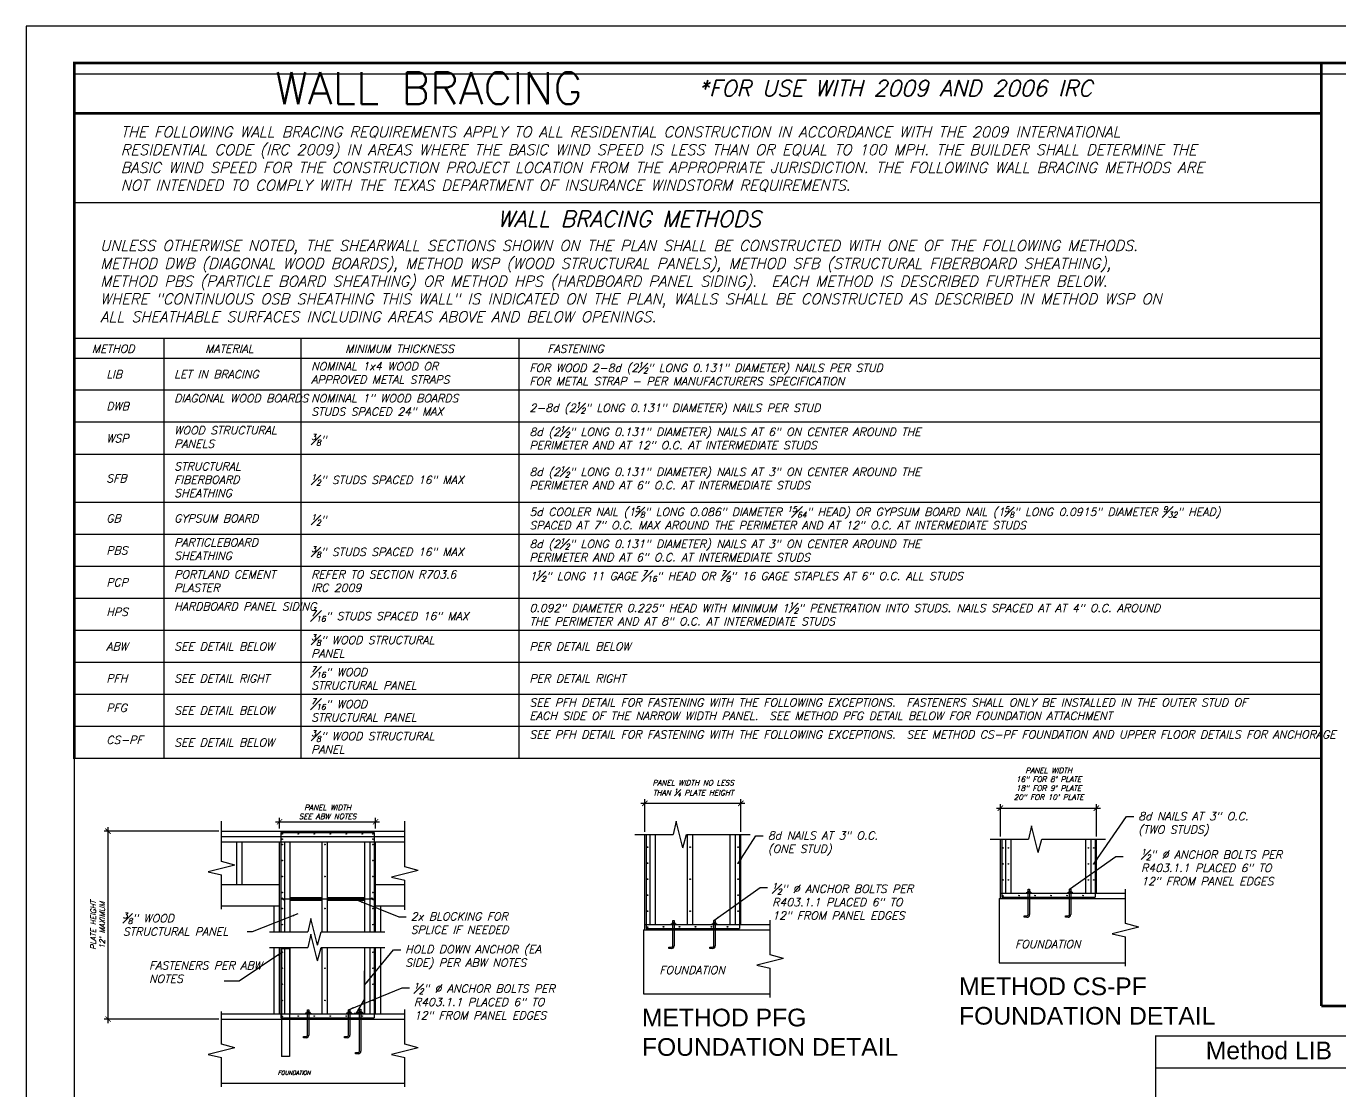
# Model space of a CAD drawing. Header units: inches. Extents: x 683 to 9753, y -6805 to 20230.
# Drawn here: x 4593 to 5578, y -3919 to -3121 of the extents above; entities that cross this region are included whole.
import ezdxf
from ezdxf.enums import TextEntityAlignment as Align

# ---------------------------------------------------------------- set-up
doc = ezdxf.new("R2010")
doc.units = ezdxf.units.IN
doc.header["$LTSCALE"] = 48
doc.header["$MEASUREMENT"] = 0
doc.layers.get('Defpoints').update_dxf_attribs({"color": 251})
for name, color, linetype in [('DPIS-BL', 9, 'Continuous'), ('DPIS-DIM', 7, 'Continuous'), ('DPIS-TEXT', 7, 'Continuous'), ('FPTEXT', 2, 'Continuous')]:
    doc.layers.add(name, color=color, linetype=linetype)
doc.styles.add('SHEETNAME', font='arial.ttf', dxfattribs={"height": 4})
doc.styles.add('SIMPLEX', font='simplex.shx', dxfattribs={"oblique": 15, "height": 4})
doc.dimstyles.get("Standard").update_dxf_attribs({"dimtxt": 4, "dimasz": 4, "dimexe": 3, "dimexo": 2, "dimgap": 2, "dimtad": 1, "dimdec": 4, "dimrnd": 0.125, "dimzin": 3, "dimdsep": 46, "dimlunit": 4, "dimtxsty": 'SIMPLEX', "dimblk": 'ARCHTICK', "dimcen": 3, "dimdle": 3, "dimclrd": 2, "dimclre": 2, "dimadec": 0, "dimazin": 0, "dimtfac": 1, "dimtdec": 4, "dimtofl": 0, "dimtmove": 1, "dimatfit": 3, "dimfxl": 1, "dimtolj": 1, "dimtzin": 0, "dimarcsym": 0})

# ---------------------------------------------------------------- blocks, each defined once
blk = doc.blocks.new('_ArchTick')
at = {"color": 0, "const_width": 0.15}
blk.add_lwpolyline([(-0.5, -0.5), (0.5, 0.5)], dxfattribs=at)
blk = doc.blocks.new('*D71')
at = {"layer": 'Defpoints', "color": 0, "transparency": 16777216}
for p in [(4654.04, -3724.77), (4739.09, -3724.77), (4739.09, -3865.57)]:
    blk.add_point(p, dxfattribs=at)
at = {"layer": 'DPIS-DIM', "color": 2, "lineweight": -2, "transparency": 16777216}
for p, q in [((4654.04, -3868.57), (4654.04, -3721.77)), ((4737.09, -3724.77), (4651.04, -3724.77)), ((4737.09, -3865.57), (4651.04, -3865.57))]:
    blk.add_line(p, q, dxfattribs=at)
at = {"layer": 'DPIS-DIM', "color": 2, "lineweight": -2, "transparency": 16777216, "xscale": 4, "yscale": 4, "zscale": 4}
for p, rotation in [((4654.04, -3724.77), 90), ((4654.04, -3865.57), 270)]:
    blk.add_blockref('_ArchTick', p, dxfattribs=dict(at, rotation=rotation))
at = {"layer": 'DPIS-DIM', "color": 0, "transparency": 16777216, "insert": (4646.32, -3795.17), "char_height": 4, "attachment_point": 5, "rotation": 90, "style": 'SIMPLEX'}
blk.add_mtext("\\A1;PLATE HEIGHT\\P12' MAXIMUM", dxfattribs=at)
blk = doc.blocks.new('*D72')
at = {"layer": 'Defpoints', "color": 0, "transparency": 16777216}
for p in [(4854.67, -3717.69), (4782.67, -3724.77), (4854.67, -3724.77)]:
    blk.add_point(p, dxfattribs=at)
at = {"layer": 'DPIS-DIM', "color": 2, "lineweight": -2, "transparency": 16777216}
for p, q in [((4779.67, -3717.69), (4857.67, -3717.69)), ((4782.67, -3722.77), (4782.67, -3714.69)), ((4854.67, -3722.77), (4854.67, -3714.69))]:
    blk.add_line(p, q, dxfattribs=at)
at = {"layer": 'DPIS-DIM', "color": 2, "lineweight": -2, "transparency": 16777216, "xscale": 4, "yscale": 4, "zscale": 4, "rotation": 180}
blk.add_blockref('_ArchTick', (4782.67, -3717.69), dxfattribs=at)
at = {"layer": 'DPIS-DIM', "color": 2, "lineweight": -2, "transparency": 16777216, "xscale": 4, "yscale": 4, "zscale": 4}
blk.add_blockref('_ArchTick', (4854.67, -3717.69), dxfattribs=at)
at = {"layer": 'DPIS-DIM', "color": 0, "transparency": 16777216, "insert": (4818.67, -3710.36), "char_height": 4, "attachment_point": 5, "style": 'SIMPLEX'}
blk.add_mtext('\\A1;PANEL WIDTH\\PSEE ABW NOTES', dxfattribs=at)
blk = doc.blocks.new('*D73')
at = {"layer": 'Defpoints', "color": 0, "transparency": 16777216}
for p in [(5128.55, -3703.87), (5056.55, -3727.23), (5128.55, -3727.23)]:
    blk.add_point(p, dxfattribs=at)
at = {"layer": 'DPIS-DIM', "color": 2, "lineweight": -2, "transparency": 16777216}
for p, q in [((5056.55, -3725.23), (5056.55, -3700.87)), ((5128.55, -3725.23), (5128.55, -3700.87)), ((5053.55, -3703.87), (5131.55, -3703.87))]:
    blk.add_line(p, q, dxfattribs=at)
at = {"layer": 'DPIS-DIM', "color": 2, "lineweight": -2, "transparency": 16777216, "xscale": 4, "yscale": 4, "zscale": 4, "rotation": 180}
blk.add_blockref('_ArchTick', (5056.55, -3703.87), dxfattribs=at)
at = {"layer": 'DPIS-DIM', "color": 2, "lineweight": -2, "transparency": 16777216, "xscale": 4, "yscale": 4, "zscale": 4}
blk.add_blockref('_ArchTick', (5128.55, -3703.87), dxfattribs=at)
at = {"layer": 'DPIS-DIM', "color": 0, "transparency": 16777216, "insert": (5092.8, -3692.6), "char_height": 4, "attachment_point": 5, "style": 'SIMPLEX'}
blk.add_mtext('\\A1;PANEL WIDTH NO LESS \\PTHAN {\\H0.7x;\\S1#4;} PLATE HEIGHT', dxfattribs=at)
blk = doc.blocks.new('*D74')
at = {"layer": 'Defpoints', "color": 0, "transparency": 16777216}
for p in [(5395.1, -3707.5), (5323.1, -3730.86), (5395.1, -3730.86)]:
    blk.add_point(p, dxfattribs=at)
at = {"layer": 'DPIS-DIM', "color": 2, "lineweight": -2, "transparency": 16777216}
for p, q in [((5320.1, -3707.5), (5398.1, -3707.5)), ((5323.1, -3728.86), (5323.1, -3704.5)), ((5395.1, -3728.86), (5395.1, -3704.5))]:
    blk.add_line(p, q, dxfattribs=at)
at = {"layer": 'DPIS-DIM', "color": 2, "lineweight": -2, "transparency": 16777216, "xscale": 4, "yscale": 4, "zscale": 4, "rotation": 180}
blk.add_blockref('_ArchTick', (5323.1, -3707.5), dxfattribs=at)
at = {"layer": 'DPIS-DIM', "color": 2, "lineweight": -2, "transparency": 16777216, "xscale": 4, "yscale": 4, "zscale": 4}
blk.add_blockref('_ArchTick', (5395.1, -3707.5), dxfattribs=at)
at = {"layer": 'DPIS-DIM', "color": 0, "transparency": 16777216, "insert": (5359.35, -3689.22), "char_height": 4, "attachment_point": 5, "style": 'SIMPLEX'}
blk.add_mtext('\\A1;PANEL WIDTH \\P16" FOR 8\' PLATE\\P18" FOR 9\' PLATE\\P20" FOR 10\' PLATE', dxfattribs=at)
blk = doc.blocks.new('*D75')
at = {"layer": 'Defpoints', "color": 0, "transparency": 16777216}
for p in [(5299.73, -3958.31), (5227.73, -3981.67), (5299.73, -3981.67)]:
    blk.add_point(p, dxfattribs=at)
at = {"layer": 'DPIS-DIM', "color": 2, "lineweight": -2, "transparency": 16777216}
for p, q in [((5224.73, -3958.31), (5302.73, -3958.31)), ((5227.73, -3979.67), (5227.73, -3955.31)), ((5299.73, -3979.67), (5299.73, -3955.31))]:
    blk.add_line(p, q, dxfattribs=at)
at = {"layer": 'DPIS-DIM', "color": 2, "lineweight": -2, "transparency": 16777216, "xscale": 4, "yscale": 4, "zscale": 4, "rotation": 180}
blk.add_blockref('_ArchTick', (5227.73, -3958.31), dxfattribs=at)
at = {"layer": 'DPIS-DIM', "color": 2, "lineweight": -2, "transparency": 16777216, "xscale": 4, "yscale": 4, "zscale": 4}
blk.add_blockref('_ArchTick', (5299.73, -3958.31), dxfattribs=at)
at = {"layer": 'DPIS-DIM', "color": 0, "transparency": 16777216, "insert": (5263.98, -3940.03), "char_height": 4, "attachment_point": 5, "style": 'SIMPLEX'}
blk.add_mtext('\\A1;PANEL WIDTH \\P16" FOR 8\' PLATE\\P18" FOR 9\' PLATE\\P20" FOR 10\' PLATE', dxfattribs=at)

msp = doc.modelspace()

# ---------------------------------------------------------------- linework, layer by layer
for p, q in [((4739.09326, -3747.51494), (4739.09326, -3717.2688)), ((4876.60699, -3751.51494), (4876.60699, -3717.2688)), ((5079.95007, -3717.22819), (5077.70787, -3727.22819)), ((5084.95007, -3737.22819), (5079.95007, -3717.22819)), ((5346.50239, -3720.86054), (5344.26019, -3730.86054)), ((5351.50239, -3740.86054), (5346.50239, -3720.86054)), ((4739.09326, -3724.77273), (4876.60699, -3724.77273)), ((4739.09326, -3728.77273), (4876.60699, -3728.77273)), ((5048.90297, -3727.22819), (5077.70787, -3727.22819)), ((5056.55195, -3798.72668), (5056.55195, -3727.22819)), ((5060.55195, -3794.72668), (5060.55195, -3727.22819)), ((5064.55195, -3794.72668), (5064.55195, -3727.22819)), ((5084.95007, -3737.22819), (5087.70787, -3727.22819)), ((5087.70787, -3727.22819), (5135.43124, -3727.22819)), ((5088.55195, -3794.72668), (5088.55195, -3727.22819)), ((5092.55195, -3794.72668), (5092.55195, -3727.22819)), ((5120.55195, -3794.72668), (5120.55195, -3727.22819)), ((5124.55195, -3794.72668), (5124.55195, -3727.22819)), ((5128.55195, -3794.72668), (5128.55195, -3727.22819)), ((5315.45529, -3730.86054), (5344.26019, -3730.86054)), ((5323.10427, -3775.31862), (5323.10427, -3730.8485)), ((5327.10427, -3771.33066), (5327.10427, -3730.86054)), ((5331.10427, -3771.33066), (5331.10427, -3730.86054)), ((5351.50239, -3740.86054), (5354.26019, -3730.86054)), ((5354.26019, -3730.86054), (5401.98355, -3730.86054)), ((5387.10427, -3771.33066), (5387.10427, -3730.86054)), ((5391.10427, -3771.33066), (5391.10427, -3730.86054)), ((5395.10427, -3771.33066), (5395.10427, -3730.86054)), ((4739.09326, -3732.77273), (4876.60699, -3732.77273)), ((4750.66866, -3764.77273), (4750.66866, -3732.77273)), ((4754.66866, -3764.77273), (4754.66866, -3732.77273)), ((4782.66866, -3800.27689), (4782.66866, -3732.77273)), ((4786.66866, -3800.27689), (4786.66866, -3732.77273)), ((4790.66866, -3800.27689), (4790.66866, -3732.77273)), ((4814.66866, -3800.27689), (4814.66866, -3732.77273)), ((4818.66866, -3800.27689), (4818.66866, -3732.77273)), ((4846.66866, -3800.27689), (4846.66866, -3732.77273)), ((4850.66866, -3800.27689), (4850.66866, -3732.77273)), ((4854.66866, -3800.27689), (4854.66866, -3732.77273)), ((4749.09326, -3750.27273), (4729.09326, -3755.27273)), ((4749.09326, -3750.27273), (4739.09326, -3747.51494)), ((4886.60699, -3754.27273), (4876.60699, -3751.51494)), ((4729.09326, -3755.27273), (4739.09326, -3757.51494)), ((4739.09326, -3783.22426), (4739.09326, -3757.51494)), ((4886.60699, -3754.27273), (4866.60699, -3759.27273)), ((4866.60699, -3759.27273), (4876.60699, -3761.51494)), ((4876.60699, -3783.61942), (4876.60699, -3761.51494)), ((4739.09326, -3764.77273), (4782.66866, -3764.77273)), ((4854.66866, -3764.77273), (4876.60699, -3764.77273)), ((5323.10427, -3771.33066), (5417.04259, -3771.33066)), ((5346.55113, -3770.95566), (5342.55113, -3770.95566)), ((5342.55113, -3770.95566), (5342.55113, -3771.33066)), ((5342.55113, -3771.33066), (5346.55113, -3771.33066)), ((5343.55113, -3769.95566), (5343.55113, -3770.95566)), ((5345.55113, -3769.95566), (5343.55113, -3769.95566)), ((5344.05113, -3787.33066), (5344.05113, -3771.33066)), ((5345.05113, -3771.33066), (5345.05113, -3787.33066)), ((5345.55113, -3769.95566), (5345.55113, -3770.95566)), ((5346.55113, -3770.95566), (5346.55113, -3771.33066)), ((5377.3796, -3770.95566), (5373.3796, -3770.95566)), ((5373.3796, -3770.95566), (5373.3796, -3771.33066)), ((5373.3796, -3771.33066), (5377.3796, -3771.33066)), ((5374.3796, -3769.95566), (5374.3796, -3770.95566)), ((5376.3796, -3769.95566), (5374.3796, -3769.95566)), ((5374.8796, -3787.33066), (5374.8796, -3771.33066)), ((5375.8796, -3771.33066), (5375.8796, -3787.33066)), ((5376.3796, -3769.95566), (5376.3796, -3770.95566)), ((5377.3796, -3770.95566), (5377.3796, -3771.33066)), ((5417.04259, -3794.07287), (5417.04259, -3768.18653)), ((4739.09326, -3780.77273), (4782.66866, -3780.77273)), ((4778.66866, -3800.27689), (4778.66866, -3780.77273)), ((4790.66866, -3774.58673), (4814.66866, -3774.58673)), ((4790.66866, -3776.58673), (4814.66866, -3776.58673)), ((4818.66866, -3774.58673), (4846.66866, -3774.58673)), ((4818.66866, -3776.58673), (4846.66866, -3776.58673)), ((4854.66866, -3780.77273), (4876.60699, -3780.77273)), ((4858.66866, -3800.27689), (4858.66866, -3780.77273)), ((5322.10434, -3775.31862), (5322.10434, -3823.33066)), ((5322.10434, -3775.33066), (5417.04259, -3775.33066)), ((4806.06679, -3790.27689), (4803.82458, -3800.27689)), ((4811.06679, -3810.27689), (4806.06679, -3790.27689)), ((5150.49028, -3817.46888), (5150.49028, -3791.58255)), ((5341.05113, -3789.33066), (5341.05113, -3788.33066)), ((5341.05113, -3788.33066), (5343.05113, -3788.33066)), ((5343.05113, -3789.33066), (5341.05113, -3789.33066)), ((5371.8796, -3789.33066), (5371.8796, -3788.33066)), ((5371.8796, -3788.33066), (5373.8796, -3788.33066)), ((5373.8796, -3789.33066), (5371.8796, -3789.33066)), ((4775.01968, -3800.27689), (4803.82458, -3800.27689)), ((4811.06679, -3810.27689), (4813.82458, -3800.27689)), ((4813.82458, -3800.27689), (4861.54795, -3800.27689)), ((5055.55202, -3798.72668), (5150.49028, -3798.72668)), ((5055.55202, -3798.72668), (5055.55202, -3846.73872)), ((5056.55195, -3794.72668), (5150.49028, -3794.72668)), ((5079.99881, -3794.35168), (5075.99881, -3794.35168)), ((5075.99881, -3794.35168), (5075.99881, -3794.72668)), ((5075.99881, -3794.72668), (5079.99881, -3794.72668)), ((5076.99881, -3793.35168), (5076.99881, -3794.35168)), ((5078.99881, -3793.35168), (5076.99881, -3793.35168)), ((5077.49881, -3810.72668), (5077.49881, -3794.72668)), ((5078.49881, -3794.72668), (5078.49881, -3810.72668)), ((5078.99881, -3793.35168), (5078.99881, -3794.35168)), ((5079.99881, -3794.35168), (5079.99881, -3794.72668)), ((5110.82729, -3794.35168), (5106.82729, -3794.35168)), ((5106.82729, -3794.35168), (5106.82729, -3794.72668)), ((5106.82729, -3794.72668), (5110.82729, -3794.72668)), ((5107.82729, -3793.35168), (5107.82729, -3794.35168)), ((5109.82729, -3793.35168), (5107.82729, -3793.35168)), ((5108.32729, -3810.72668), (5108.32729, -3794.72668)), ((5109.32729, -3794.72668), (5109.32729, -3810.72668)), ((5109.82729, -3793.35168), (5109.82729, -3794.35168)), ((5110.82729, -3794.35168), (5110.82729, -3794.72668)), ((5427.04259, -3796.83066), (5407.04259, -3801.83066)), ((5427.04259, -3796.83066), (5417.04259, -3794.07287)), ((4806.06679, -3801.93759), (4803.82458, -3811.93759)), ((4811.06679, -3821.93759), (4806.06679, -3801.93759)), ((5407.04259, -3801.83066), (5417.04259, -3804.07287)), ((5417.04259, -3826.0541), (5417.04259, -3804.07287)), ((4775.01968, -3811.93759), (4803.82458, -3811.93759)), ((4778.66866, -3861.56609), (4778.66866, -3811.93759)), ((4782.66866, -3861.56609), (4782.66866, -3811.93759)), ((4790.16866, -3812.9987), (4784.16866, -3812.9987)), ((4784.16866, -3812.9987), (4784.16866, -3893.56609)), ((4786.66866, -3861.56609), (4786.66866, -3811.93759)), ((4790.16866, -3812.9987), (4790.16866, -3893.56609)), ((4790.66866, -3861.56609), (4790.66866, -3811.93759)), ((4811.06679, -3821.93759), (4813.82458, -3811.93759)), ((4813.82458, -3811.93759), (4861.54795, -3811.93759)), ((4814.66866, -3861.56609), (4814.66866, -3811.93759)), ((4818.66866, -3861.56609), (4818.66866, -3811.93759)), ((4846.66866, -3861.56609), (4846.66866, -3811.93759)), ((4850.66866, -3861.56609), (4850.66866, -3811.93759)), ((4854.66866, -3861.56609), (4854.66866, -3811.93759)), ((4858.66866, -3861.56609), (4858.66866, -3811.93759)), ((5074.49881, -3812.72668), (5074.49881, -3811.72668)), ((5074.49881, -3811.72668), (5076.49881, -3811.72668)), ((5076.49881, -3812.72668), (5074.49881, -3812.72668)), ((5105.32729, -3812.72668), (5105.32729, -3811.72668)), ((5105.32729, -3811.72668), (5107.32729, -3811.72668)), ((5107.32729, -3812.72668), (5105.32729, -3812.72668)), ((5160.49028, -3820.22668), (5140.49028, -3825.22668)), ((5160.49028, -3820.22668), (5150.49028, -3817.46888)), ((4846.66866, -3829.56609), (4846.29366, -3829.56609)), ((4846.29366, -3861.19109), (4846.29366, -3829.56609)), ((5140.49028, -3825.22668), (5150.49028, -3827.46888)), ((5150.49028, -3849.45012), (5150.49028, -3827.46888)), ((5322.10434, -3823.33066), (5417.04259, -3823.33066)), ((5055.55202, -3846.72668), (5150.49028, -3846.72668)), ((4739.09326, -3884.30829), (4739.09326, -3860.02916)), ((4803.11552, -3860.19109), (4803.11552, -3861.19109)), ((4805.11552, -3860.19109), (4803.11552, -3860.19109)), ((4805.11552, -3860.19109), (4805.11552, -3861.19109)), ((4833.944, -3860.19109), (4833.944, -3861.19109)), ((4835.944, -3860.19109), (4833.944, -3860.19109)), ((4835.944, -3860.19109), (4835.944, -3861.19109)), ((4840.29366, -3861.19109), (4846.29366, -3850.8567)), ((4842.11343, -3859.81609), (4842.11343, -3860.81609)), ((4844.11343, -3859.81609), (4842.11343, -3859.81609)), ((4844.11343, -3859.81609), (4844.11343, -3860.81609)), ((4876.60699, -3884.30829), (4876.60699, -3858.42196)), ((4739.09326, -3861.56609), (4876.60699, -3861.56609)), ((4739.09326, -3865.56609), (4876.60699, -3865.56609)), ((4806.11552, -3861.19109), (4802.11552, -3861.19109)), ((4802.11552, -3861.19109), (4802.11552, -3861.56609)), ((4802.11552, -3861.56609), (4806.11552, -3861.56609)), ((4803.61552, -3877.56609), (4803.61552, -3861.56609)), ((4804.61552, -3861.56609), (4804.61552, -3877.56609)), ((4806.11552, -3861.19109), (4806.11552, -3861.56609)), ((4836.944, -3861.19109), (4832.944, -3861.19109)), ((4832.944, -3861.19109), (4832.944, -3861.56609)), ((4832.944, -3861.56609), (4836.944, -3861.56609)), ((4834.444, -3877.56609), (4834.444, -3861.56609)), ((4835.444, -3861.56609), (4835.444, -3877.56609)), ((4836.944, -3861.19109), (4836.944, -3861.56609)), ((4838.66866, -3861.19109), (4846.29366, -3861.19109)), ((4838.66866, -3861.19109), (4838.66866, -3861.56609)), ((4845.11343, -3860.81609), (4841.11343, -3860.81609)), ((4841.11343, -3860.81609), (4841.11343, -3861.19109)), ((4841.11343, -3861.19109), (4845.11343, -3861.19109)), ((4842.61343, -3889.56609), (4842.61343, -3861.56609)), ((4843.61343, -3861.56609), (4843.61343, -3889.56609)), ((4845.11343, -3860.81609), (4845.11343, -3861.19109)), ((4800.61552, -3879.56609), (4800.61552, -3878.56609)), ((4800.61552, -3878.56609), (4802.61552, -3878.56609)), ((4802.61552, -3879.56609), (4800.61552, -3879.56609)), ((4831.444, -3879.56609), (4831.444, -3878.56609)), ((4831.444, -3878.56609), (4833.444, -3878.56609)), ((4833.444, -3879.56609), (4831.444, -3879.56609)), ((4749.09326, -3887.06609), (4729.09326, -3892.06609)), ((4749.09326, -3887.06609), (4739.09326, -3884.30829)), ((4886.60699, -3887.06609), (4866.60699, -3892.06609)), ((4886.60699, -3887.06609), (4876.60699, -3884.30829)), ((4729.09326, -3892.06609), (4739.09326, -3894.30829)), ((4739.09326, -3916.28953), (4739.09326, -3894.30829)), ((4790.16866, -3893.56609), (4784.16866, -3893.56609)), ((4839.61343, -3891.56609), (4839.61343, -3890.56609)), ((4839.61343, -3890.56609), (4841.61343, -3890.56609)), ((4841.61343, -3891.56609), (4839.61343, -3891.56609)), ((4866.60699, -3892.06609), (4876.60699, -3894.30829)), ((4876.60699, -3916.28953), (4876.60699, -3894.30829)), ((4739.09326, -3913.56609), (4876.60699, -3913.56609))]:
    msp.add_line(p, q)
for points in [[(5344.05113, -3769.95566), (5344.05113, -3768.33066), (5345.05113, -3768.33066), (5345.05113, -3769.95566)], [(5374.8796, -3769.95566), (5374.8796, -3768.33066), (5375.8796, -3768.33066), (5375.8796, -3769.95566)], [(5077.49881, -3793.35168), (5077.49881, -3791.72668), (5078.49881, -3791.72668), (5078.49881, -3793.35168)], [(5108.32729, -3793.35168), (5108.32729, -3791.72668), (5109.32729, -3791.72668), (5109.32729, -3793.35168)], [(4803.61552, -3860.19109), (4803.61552, -3858.56609), (4804.61552, -3858.56609), (4804.61552, -3860.19109)], [(4834.444, -3860.19109), (4834.444, -3858.56609), (4835.444, -3858.56609), (4835.444, -3860.19109)], [(4842.61343, -3859.81609), (4842.61343, -3858.19109), (4843.61343, -3858.19109), (4843.61343, -3859.81609)]]:
    msp.add_lwpolyline(points)
for centre in [(4784.66866, -3726.77273), (4784.66866, -3730.77273), (4796.66866, -3726.77273), (4808.66866, -3726.77273), (4820.66866, -3726.77273), (4832.66866, -3726.77273), (4844.66866, -3726.77273), (4852.66866, -3726.77273), (4852.66866, -3730.77273), (4784.66866, -3734.77273), (4816.66866, -3734.77273), (4852.66866, -3734.77273), (5058.55195, -3736.72668), (5090.55195, -3736.72668), (5126.55195, -3736.72668), (5325.10427, -3737.33066), (5329.10427, -3737.33066), (5389.10427, -3737.33066), (5393.10427, -3737.33066), (4784.66866, -3746.77273), (4852.66866, -3746.77273), (5058.55195, -3748.72668), (5126.55195, -3748.72668), (5325.10427, -3749.33066), (5329.10427, -3749.33066), (5389.10427, -3749.33066), (5393.10427, -3749.33066), (4784.66866, -3758.77273), (4816.66866, -3758.77273), (4852.66866, -3758.77273), (5058.55195, -3760.72668), (5090.55195, -3760.72668), (5126.55195, -3760.72668), (5325.10427, -3761.33066), (5329.10427, -3761.33066), (5389.10427, -3761.33066), (5393.10427, -3761.33066), (4784.66866, -3770.77273), (4852.66866, -3770.77273), (4784.68837, -3775.08673), (4785.68837, -3776.08673), (4795.66866, -3775.08673), (4796.66866, -3776.08673), (4807.66866, -3775.08673), (4808.66866, -3776.08673), (4819.66866, -3775.08673), (4820.66866, -3776.08673), (4831.66866, -3775.08673), (4832.66866, -3776.08673), (4843.66866, -3775.08673), (4844.66866, -3776.08673), (4851.84221, -3775.08673), (4852.84221, -3776.08673), (5058.55195, -3772.72668), (5126.55195, -3772.72668), (5325.10427, -3773.33066), (5337.10427, -3773.08066), (5349.10427, -3773.08066), (5361.10427, -3773.08066), (5373.10427, -3773.08066), (5385.10427, -3773.08066), (4784.66866, -3782.77273), (4816.66866, -3782.77273), (4852.66866, -3782.77273), (5058.55195, -3784.72668), (5090.55195, -3784.72668), (5126.55195, -3784.72668), (4784.66866, -3794.77273), (4852.66866, -3794.77273), (5058.55195, -3796.72668), (5070.55195, -3796.47668), (5082.55195, -3796.47668), (5094.55195, -3796.47668), (5106.55195, -3796.47668), (5118.55195, -3796.47668), (4784.66866, -3815.56609), (4852.66866, -3815.56609), (4784.66866, -3827.56609), (4816.66866, -3827.56609), (4852.66866, -3827.56609), (4784.66866, -3839.56609), (4852.66866, -3839.56609), (4784.66866, -3851.56609), (4816.66866, -3851.56609), (4852.66866, -3851.56609), (4784.66866, -3863.56609), (4796.66866, -3863.31609), (4808.66866, -3863.31609), (4820.66866, -3863.31609), (4832.66866, -3863.31609), (4844.66866, -3863.31609)]:
    msp.add_circle(centre, 0.25)
for centre, radius in [((5343.05113, -3787.33066), 1), ((5343.05113, -3787.33066), 2), ((5373.8796, -3787.33066), 1), ((5373.8796, -3787.33066), 2), ((5076.49881, -3810.72668), 1), ((5076.49881, -3810.72668), 2), ((5107.32729, -3810.72668), 1), ((5107.32729, -3810.72668), 2), ((4802.61552, -3877.56609), 1), ((4802.61552, -3877.56609), 2), ((4833.444, -3877.56609), 1), ((4833.444, -3877.56609), 2), ((4841.61343, -3889.56609), 1), ((4841.61343, -3889.56609), 2)]:
    msp.add_arc(centre, radius, 270, 0)
at = {"layer": 'Defpoints', "color": 251}
for points in [[(4592.72188, -3121.41948), (4592.72188, -4195.41948), (6152.72188, -4195.41948), (6152.72188, -3121.41948)], [(4592.72188, -3121.41948), (4592.72188, -4195.41948), (6152.72188, -4195.41948), (6152.72188, -3121.41948)], [(4628.72188, -3149.03411), (4628.72188, -4145.03411), (6092.72188, -4145.03411), (6092.72188, -3149.03411)], [(4628.72188, -3157.41948), (4628.72188, -4153.41948), (6092.72188, -4153.41948), (6092.72188, -3157.41948)], [(4628.72188, -3157.41948), (4628.72188, -4153.41948), (6092.72188, -4153.41948), (6092.72188, -3157.41948)]]:
    msp.add_lwpolyline(points, close=True, dxfattribs=at)
at = {"layer": 'DPIS-BL', "const_width": 1}
msp.add_lwpolyline([(5439.45589, -3878.28777), (5613.72009, -3878.28777), (5613.72009, -4145.03411), (5439.45589, -4145.03411)], close=True, dxfattribs=at)
msp.add_lwpolyline([(5613.72009, -3902.33115), (5439.45589, -3902.33115)], dxfattribs=at)
at = {"layer": 'DPIS-TEXT'}
for p, q in [((4628.72188, -3253.51809), (5563.75052, -3253.51809)), ((4628.72188, -3617.53158), (4628.72188, -3289.53489)), ((5563.75052, -3648.98194), (5563.75052, -3289.53489)), ((4628.72188, -3355.12013), (5563.75052, -3355.12013)), ((4695.81625, -3355.12013), (4695.81625, -3670.29176)), ((4798.53611, -3355.12013), (4798.53611, -3670.29176)), ((4962.15762, -3355.12013), (4962.15762, -3670.29176)), ((4628.72188, -3370.29176), (5563.75052, -3370.29176)), ((5563.75052, -3394.29176), (4627.8882, -3394.29176)), ((5563.75052, -3418.29176), (4627.8882, -3418.29176)), ((5563.75052, -3442.29176), (4628.72188, -3442.29176)), ((5563.75052, -3478.29176), (4628.72188, -3478.29176)), ((5563.75052, -3502.29176), (4628.72188, -3502.29176)), ((5563.75052, -3526.29176), (4627.8882, -3526.29176)), ((5563.75052, -3550.29176), (4627.8882, -3550.29176)), ((5563.75052, -3574.29176), (4627.8882, -3574.29176)), ((5563.75052, -3598.29176), (4627.8882, -3598.29176)), ((5563.75052, -3622.29176), (4627.8882, -3622.29176)), ((5563.75052, -3646.29176), (4627.8882, -3646.29176)), ((5563.75052, -3670.29176), (4627.8882, -3670.29176))]:
    msp.add_line(p, q, dxfattribs=at)
at = {"layer": 'DPIS-TEXT', "color": 1}
for p, q in [((4783.66866, -3725.77273), (4783.66866, -3800.27689)), ((4783.66866, -3725.77273), (4853.66866, -3725.77273)), ((4853.66866, -3725.77273), (4853.66866, -3800.27689)), ((5057.55195, -3727.22819), (5057.55195, -3797.72668)), ((5127.55195, -3727.22819), (5127.55195, -3797.72668)), ((5324.10427, -3730.8485), (5324.10427, -3774.31862)), ((5394.10427, -3730.86054), (5394.10427, -3774.33066)), ((4783.66866, -3775.58673), (4853.66866, -3775.58673)), ((5324.10427, -3774.33066), (5394.10427, -3774.33066)), ((5057.55195, -3797.72668), (5127.55195, -3797.72668)), ((4783.66866, -3811.93759), (4783.66866, -3864.56609)), ((4853.66866, -3811.93759), (4853.66866, -3864.56609)), ((4783.66866, -3864.56609), (4853.66866, -3864.56609))]:
    msp.add_line(p, q, dxfattribs=at)
at = {"layer": 'DPIS-TEXT', "const_width": 2}
for points in [[(4628.72188, -3670.29176), (4628.72188, -3149.03411), (5563.75052, -3149.03411), (5563.75052, -3855.73165)], [(5563.75052, -3855.73165), (6091.36828, -3855.73165), (6091.36828, -3149.03411), (5563.75052, -3149.03411)], [(4628.72188, -3186.55728), (5563.75052, -3186.55728)]]:
    msp.add_lwpolyline(points, dxfattribs=at)

# ---------------------------------------------------------------- texts
at = {"layer": 'DPIS-TEXT', "style": 'SIMPLEX'}
msp.add_text('WALL BRACING', height=24, dxfattribs=at).set_placement((4894.41144, -3179.84705), align=Align.CENTER)
at = {"layer": 'DPIS-TEXT', "style": 'SIMPLEX', "oblique": 15}
for s, height, p in [('WALL BRACING METHODS', 12, (4946.02466, -3271.83605)), ('METHOD', 6, (4641.96059, -3366.15968)), ('MATERIAL', 6, (4726.90484, -3366.15968)), ('MINIMUM THICKNESS', 6, (4831.88256, -3366.15968)), ('FASTENING', 6, (4983.42839, -3366.15968)), ('LIB', 6, (4652.74133, -3385.29176)), ('DWB', 6, (4652.74133, -3409.29176)), ('WSP', 6, (4652.74133, -3433.29176)), ('SFB', 6, (4652.74133, -3463.29176)), ('GB', 6, (4652.74133, -3493.29176)), ('PBS', 6, (4652.74133, -3517.29176)), ('PCP', 6, (4652.74133, -3541.29176)), ('HPS', 6, (4652.74133, -3563.38902)), ('ABW', 6, (4652.74133, -3589.29176)), ('PFH', 6, (4652.74133, -3613.29176)), ('PFG', 6, (4652.74133, -3635.38902)), ('CS-PF', 6, (4652.74133, -3659.38902))]:
    msp.add_text(s, height=height, dxfattribs=at).set_placement(p)
at = {"layer": 'DPIS-TEXT', "style": 'SIMPLEX'}
for s, insert, char_height, width, attachment_point in [('*FOR USE WITH 2009 AND 2006 IRC', (5244.24439, -3161.86986), 12, 387.2052868, 2), ('THE FOLLOWING WALL BRACING REQUIREMENTS APPLY TO ALL RESIDENTIAL CONSTRUCTION IN ACCORDANCE WITH THE 2009 INTERNATIONAL RESIDENTIAL CODE (IRC 2009) IN AREAS WHERE THE BASIC WIND SPEED IS LESS THAN OR EQUAL TO 100 MPH. THE BUILDER SHALL DETERMINE THE BASIC WIND SPEED FOR THE CONSTRUCTION PROJECT LOCATION FROM THE APPROPRIATE JURISDICTION. THE FOLLOWING WALL BRACING METHODS ARE NOT INTENDED TO COMPLY WITH THE TEXAS DEPARTMENT OF INSURANCE WINDSTORM REQUIREMENTS.', (4663.55828, -3196.62667), 8, 882.5243071, 1), ('UNLESS OTHERWISE NOTED, THE SHEARWALL SECTIONS SHOWN ON THE PLAN SHALL BE CONSTRUCTED WITH ONE OF THE FOLLOWING METHODS. METHOD DWB (DIAGONAL WOOD BOARDS), METHOD WSP (WOOD STRUCTURAL PANELS), METHOD SFB (STRUCTURAL FIBERBOARD SHEATHING), METHOD PBS (PARTICLE BOARD SHEATHING) OR METHOD HPS (HARDBOARD PANEL SIDING).  EACH METHOD IS DESCRIBED FURTHER BELOW.  WHERE "CONTINUOUS OSB SHEATHING THIS WALL" IS INDICATED ON THE PLAN, WALLS SHALL BE CONSTRUCTED AS DESCRIBED IN METHOD WSP ON ALL SHEATHABLE SURFACES INCLUDING AREAS ABOVE AND BELOW OPENINGS.  ', (4648.17351, -3281.81517), 8, 862.3601522, 1), ('NOMINAL 1x4 WOOD OR APPROVED METAL STRAPS', (4806.39249, -3373.29176), 6, 134.1563723, 1), ('\\A1;FOR WOOD 2-8d (2{\\H0.7x;\\S1#2;}" LONG 0.131" DIAMETER) NAILS PER STUD \\PFOR METAL STRAP - PER MANUFACTURERS SPECIFICATION', (4970.014, -3373.29176), 6, 358.8330233, 1), ('LET IN BRACING', (4703.67263, -3379.29176), 6, 103.0970445, 1), ('DIAGONAL WOOD BOARDS', (4703.67263, -3397.29176), 6, 103.0970445, 1), ('NOMINAL 1" WOOD BOARDS STUDS SPACED 24" MAX', (4806.39249, -3397.29176), 6, 134.1563723, 1), ('\\A1;2-8d (2{\\H0.7x;\\S1#2;}" LONG 0.131" DIAMETER) NAILS PER STUD', (4970.014, -3403.29176), 6, 358.8330233, 1), ('WOOD STRUCTURAL PANELS', (4703.67263, -3421.29176), 6, 103.0970445, 1), ('\\A1;8d (2{\\H0.7x;\\S1#2;}" LONG 0.131" DIAMETER) NAILS AT 6" ON CENTER AROUND THE PERIMETER AND AT 12" O.C. AT INTERMEDIATE STUDS', (4970.014, -3421.29176), 6, 358.8330233, 1), ('\\A1;{\\H0.7x;\\S3#8;}"', (4806.39249, -3427.29176), 6, 103.0970445, 1), ('STRUCTURAL FIBERBOARD SHEATHING', (4703.67263, -3448.29176), 6, 103.0970445, 1), ('\\A1;8d (2{\\H0.7x;\\S1#2;}" LONG 0.131" DIAMETER) NAILS AT 3" ON CENTER AROUND THE PERIMETER AND AT 6" O.C. AT INTERMEDIATE STUDS', (4970.014, -3451.29176), 6, 358.8330233, 1), ('\\A1;{\\H0.7x;\\S1#2;}" STUDS SPACED 16" MAX', (4806.39249, -3457.29176), 6, 134.1563723, 1), ('\\A1;5d COOLER NAIL (1{\\H0.7x;\\S5#8;}" LONG O.086" DIAMETER {\\H0.7x;\\S15#64;}" HEAD) OR GYPSUM BOARD NAIL (1{\\H0.7x;\\S5#8;\\H1.4286x;" LONG 0.0915" DIAMETER \\H0.7x;\\S9#32;\\H1.4286x;" HEAD)} SPACED AT 7" O.C. MAX AROUND THE PERIMETER AND AT 12" O.C. AT INTERMEDIATE STUDS ', (4970.014, -3481.29176), 6, 567.3612868, 1), ('GYPSUM BOARD', (4703.67263, -3487.29176), 6, 103.0970445, 1), ('\\A1;{\\H0.7x;\\S1#2;}"', (4806.39249, -3487.29176), 6, 134.1563723, 1), ('PARTICLEBOARD SHEATHING', (4703.67263, -3505.29176), 6, 103.0970445, 1), ('\\A1;8d (2{\\H0.7x;\\S1#2;}" LONG 0.131" DIAMETER) NAILS AT 3" ON CENTER AROUND THE PERIMETER AND AT 6" O.C. AT INTERMEDIATE STUDS', (4970.014, -3505.29176), 6, 358.8330233, 1), ('\\A1;{\\H0.7x;\\S3#8;\\H1.4286x;"} STUDS SPACED 16" MAX', (4806.39249, -3511.29176), 6, 134.1563723, 1), ('PORTLAND CEMENT PLASTER', (4703.67263, -3529.29176), 6, 103.0970445, 1), ('\\A1;{\\H1x;REFER TO SECTION R703.6 IRC 2009}', (4806.39249, -3529.29176), 6, 134.1563723, 1), ('\\A1;1{\\H0.7x;\\S1#2;}" LONG 11 GAGE {\\H0.7x;\\S7#16;}" HEAD OR {\\H0.7x;\\S7#8;}" 16 GAGE STAPLES AT 6" O.C. ALL STUDS', (4970.014, -3529.29176), 6, 520.1071309, 1), ('HARDBOARD PANEL SIDING', (4703.67263, -3553.29176), 6, 103.0970445, 1), ('\\A1;0.092" DIAMETER 0.225" HEAD WITH MINIMUM 1{\\H0.7x;\\S1#2;}" PENETRATION INTO STUDS. NAILS SPACED AT AT 4" O.C. AROUND THE PERIMETER AND AT 8" O.C. AT INTERMEDIATE STUDS', (4970.014, -3553.29176), 6, 520.1071309, 1), ('\\A1;{\\H0.7x;\\S7#16;\\H1.4286x;"} STUDS SPACED 16" MAX', (4806.39249, -3559.29176), 6, 147.9305315, 1), ('SEE DETAIL BELOW', (4703.67263, -3583.29176), 6, 103.0970445, 1), ('\\A1;{\\H0.7x;\\S3#8;}" WOOD STRUCTURAL PANEL', (4806.39249, -3577.29176), 6, 103.0970445, 1), ('PER DETAIL BELOW', (4970.014, -3583.29176), 6, 103.0970445, 1), ('\\A1;{\\H0.7x;\\S7#16;}" WOOD STRUCTURAL PANEL', (4806.39249, -3601.29176), 6, 103.0970445, 1), ('SEE DETAIL RIGHT', (4703.67263, -3607.29176), 6, 103.0970445, 1), ('PER DETAIL RIGHT', (4970.014, -3607.29176), 6, 103.0970445, 1), ('SEE DETAIL BELOW', (4703.67263, -3631.29176), 6, 103.0970445, 1), ('\\A1;{\\H0.7x;\\S7#16;}" WOOD STRUCTURAL PANEL', (4806.39249, -3625.29176), 6, 103.0970445, 1), ('\\A1;SEE PFH DETAIL FOR FASTENING WITH THE FOLLOWING EXCEPTIONS.  FASTENERS SHALL ONLY BE INSTALLED IN THE OUTER STUD OF EACH SIDE OF THE NARROW WIDTH PANEL.  SEE METHOD PFG DETAIL BELOW FOR FOUNDATION ATTACHMENT', (4970.014, -3625.29176), 6, 593.7365228, 1), ('\\A1;{\\H0.7x;\\S3#8;}" WOOD STRUCTURAL PANEL', (4806.39249, -3649.29176), 6, 103.0970445, 1), ('\\A1;SEE PFH DETAIL FOR FASTENING WITH THE FOLLOWING EXCEPTIONS.  SEE METHOD CS-PF FOUNDATION AND UPPER FLOOR DETAILS FOR ANCHORAGE', (4970.014, -3649.29176), 6, 593.7365228, 1), ('SEE DETAIL BELOW', (4703.67263, -3655.29176), 6, 103.0970445, 1), ('\\A1;8d NAILS AT 3" O.C. (TWO STUDS)', (5426.4806, -3710.57976), 6, 93.7281836, 1), ('\\A1;8d NAILS AT 3" O.C. (ONE STUD)', (5148.7556, -3725.02162), 6, 93.7281836, 1), ('\\A1;{\\H0.7x;\\S1#2;}" %%C ANCHOR BOLTS PER R403.1.1 PLACED 6" TO 12" FROM PANEL EDGES', (5428.64999, -3738.14577), 6, 121.3139953, 1), ('\\A1;{\\H0.7x;\\S1#2;}" %%C ANCHOR BOLTS PER R403.1.1 PLACED 6" TO 12" FROM PANEL EDGES', (5152.01887, -3763.79941), 6, 121.3139953, 1), ('\\A1;{\\H0.7x;\\S3#8;}" WOOD STRUCTURAL PANEL', (4665.15667, -3785.88306), 6, 93.7281836, 1), ('\\A1;{\\H1x;2x BLOCKING FOR SPLICE IF NEEDED}', (4880.96142, -3785.60249), 6, 93.7281836, 1), ('\\A1;HOLD DOWN ANCHOR (EA SIDE) PER ABW NOTES', (4876.89091, -3810.31857), 6, 134.6189062, 1), ('\\A1;FOUNDATION', (5334.11363, -3806.38351), 6, 121.3139953, 1), ('\\A1;FASTENERS PER ABW NOTES', (4684.81785, -3822.38533), 6, 93.7281836, 1), ('\\A1;FOUNDATION', (5067.40299, -3825.85344), 6, 121.3139953, 1), ('\\A1;{\\H0.7x;\\S1#2;}" %%C ANCHOR BOLTS PER R403.1.1 PLACED 6" TO 12" FROM PANEL EDGES', (4883.39285, -3838.61084), 6, 121.3285728, 1), ('\\A1;FOUNDATION', (4781.34162, -3904.31635), 3, 60.6569976, 1)]:
    msp.add_mtext(s, dxfattribs=dict(at, insert=insert, char_height=char_height, width=width, attachment_point=attachment_point))
at = {"layer": 'FPTEXT', "char_height": 13.2437304, "width": 520.1071309, "attachment_point": 1, "style": 'SHEETNAME'}
for s, insert in [('\\A1;METHOD CS-PF \\PFOUNDATION DETAIL', (5292.11775, -3834.43908)), ('\\A1;METHOD PFG \\PFOUNDATION DETAIL', (5054.32189, -3857.83509)), ('\\A1;Method LIB', (5477.11574, -3882.49043))]:
    msp.add_mtext(s, dxfattribs=dict(at, insert=insert))

# ---------------------------------------------------------------- dimensions: what is measured, and where the dimension line sits
at = {"layer": 'DPIS-DIM'}
for base, p1, p2, text, picture, middle in [((5395.10427, -3707.50462), (5323.10427, -3730.86054), (5395.10427, -3730.86054), 'PANEL WIDTH \\P16" FOR 8\' PLATE\\P18" FOR 9\' PLATE\\P20" FOR 10\' PLATE', '*D74', (5359.35439, -3704.36255)), ((5128.55195, -3703.87228), (5056.55195, -3727.22819), (5128.55195, -3727.22819), 'PANEL WIDTH NO LESS \\PTHAN {\\H0.7x;\\S1#4;} PLATE HEIGHT', '*D73', (5092.80207, -3700.73021)), ((5299.73239, -3958.31357), (5227.73239, -3981.66948), (5299.73239, -3981.66948), 'PANEL WIDTH \\P16" FOR 8\' PLATE\\P18" FOR 9\' PLATE\\P20" FOR 10\' PLATE', '*D75', (5263.98251, -3955.17149))]:
    dim = msp.add_linear_dim(base=base, p1=p1, p2=p2, text=text, dimstyle='Standard', override={"dimscale": 1}, dxfattribs=at)
    dim.commit()
    dim.dimension.update_dxf_attribs({"geometry": picture, "text_midpoint": middle, "dimtype": 160})
dim = msp.add_linear_dim(base=(4854.66866, -3717.68961), p1=(4782.66866, -3724.77273), p2=(4854.66866, -3724.77273), text='PANEL WIDTH\\PSEE ABW NOTES', dimstyle='Standard', override={"dimscale": 1}, dxfattribs=at)
dim.commit()
dim.dimension.update_dxf_attribs({"geometry": '*D72', "text_midpoint": (4818.66866, -3710.35628)})
dim = msp.add_linear_dim(base=(4654.03534, -3724.77273), p1=(4739.09326, -3865.56609), p2=(4739.09326, -3724.77273), angle=90, text="PLATE HEIGHT\\P12' MAXIMUM", dimstyle='Standard', override={"dimscale": 1}, dxfattribs=at)
dim.commit()
dim.dimension.update_dxf_attribs({"geometry": '*D71', "text_midpoint": (4646.32106, -3795.16941)})

# ---------------------------------------------------------------- leaders
for points in [[(5393.28303, -3749.1559), (5417.562, -3713.85506), (5423.06455, -3713.85506)], [(5126.72734, -3748.54853), (5139.837, -3728.29693), (5145.33955, -3728.29693)], [(5374.8796, -3768.33066), (5409.65258, -3743.67871), (5415.15514, -3743.67871)], [(5108.32729, -3791.72668), (5143.10027, -3767.07472), (5148.60282, -3767.07472)], [(4841.066, -3776.58673), (4872.04281, -3788.8778), (4877.54537, -3788.8778)], [(4796.44438, -3786.6625), (4762.0657, -3800.22015), (4758.31442, -3800.22015)], [(4784.46148, -3815.70601), (4752.46469, -3837.25127), (4741.02983, -3837.25127)], [(4846.29366, -3840.28963), (4867.97231, -3813.59388), (4873.47487, -3813.59388)], [(4834.444, -3858.56609), (4874.47425, -3842.17182), (4879.9768, -3842.17182)]]:
    msp.add_leader(points, dimstyle='Standard', dxfattribs=at)

doc.saveas('drawing.dxf')
